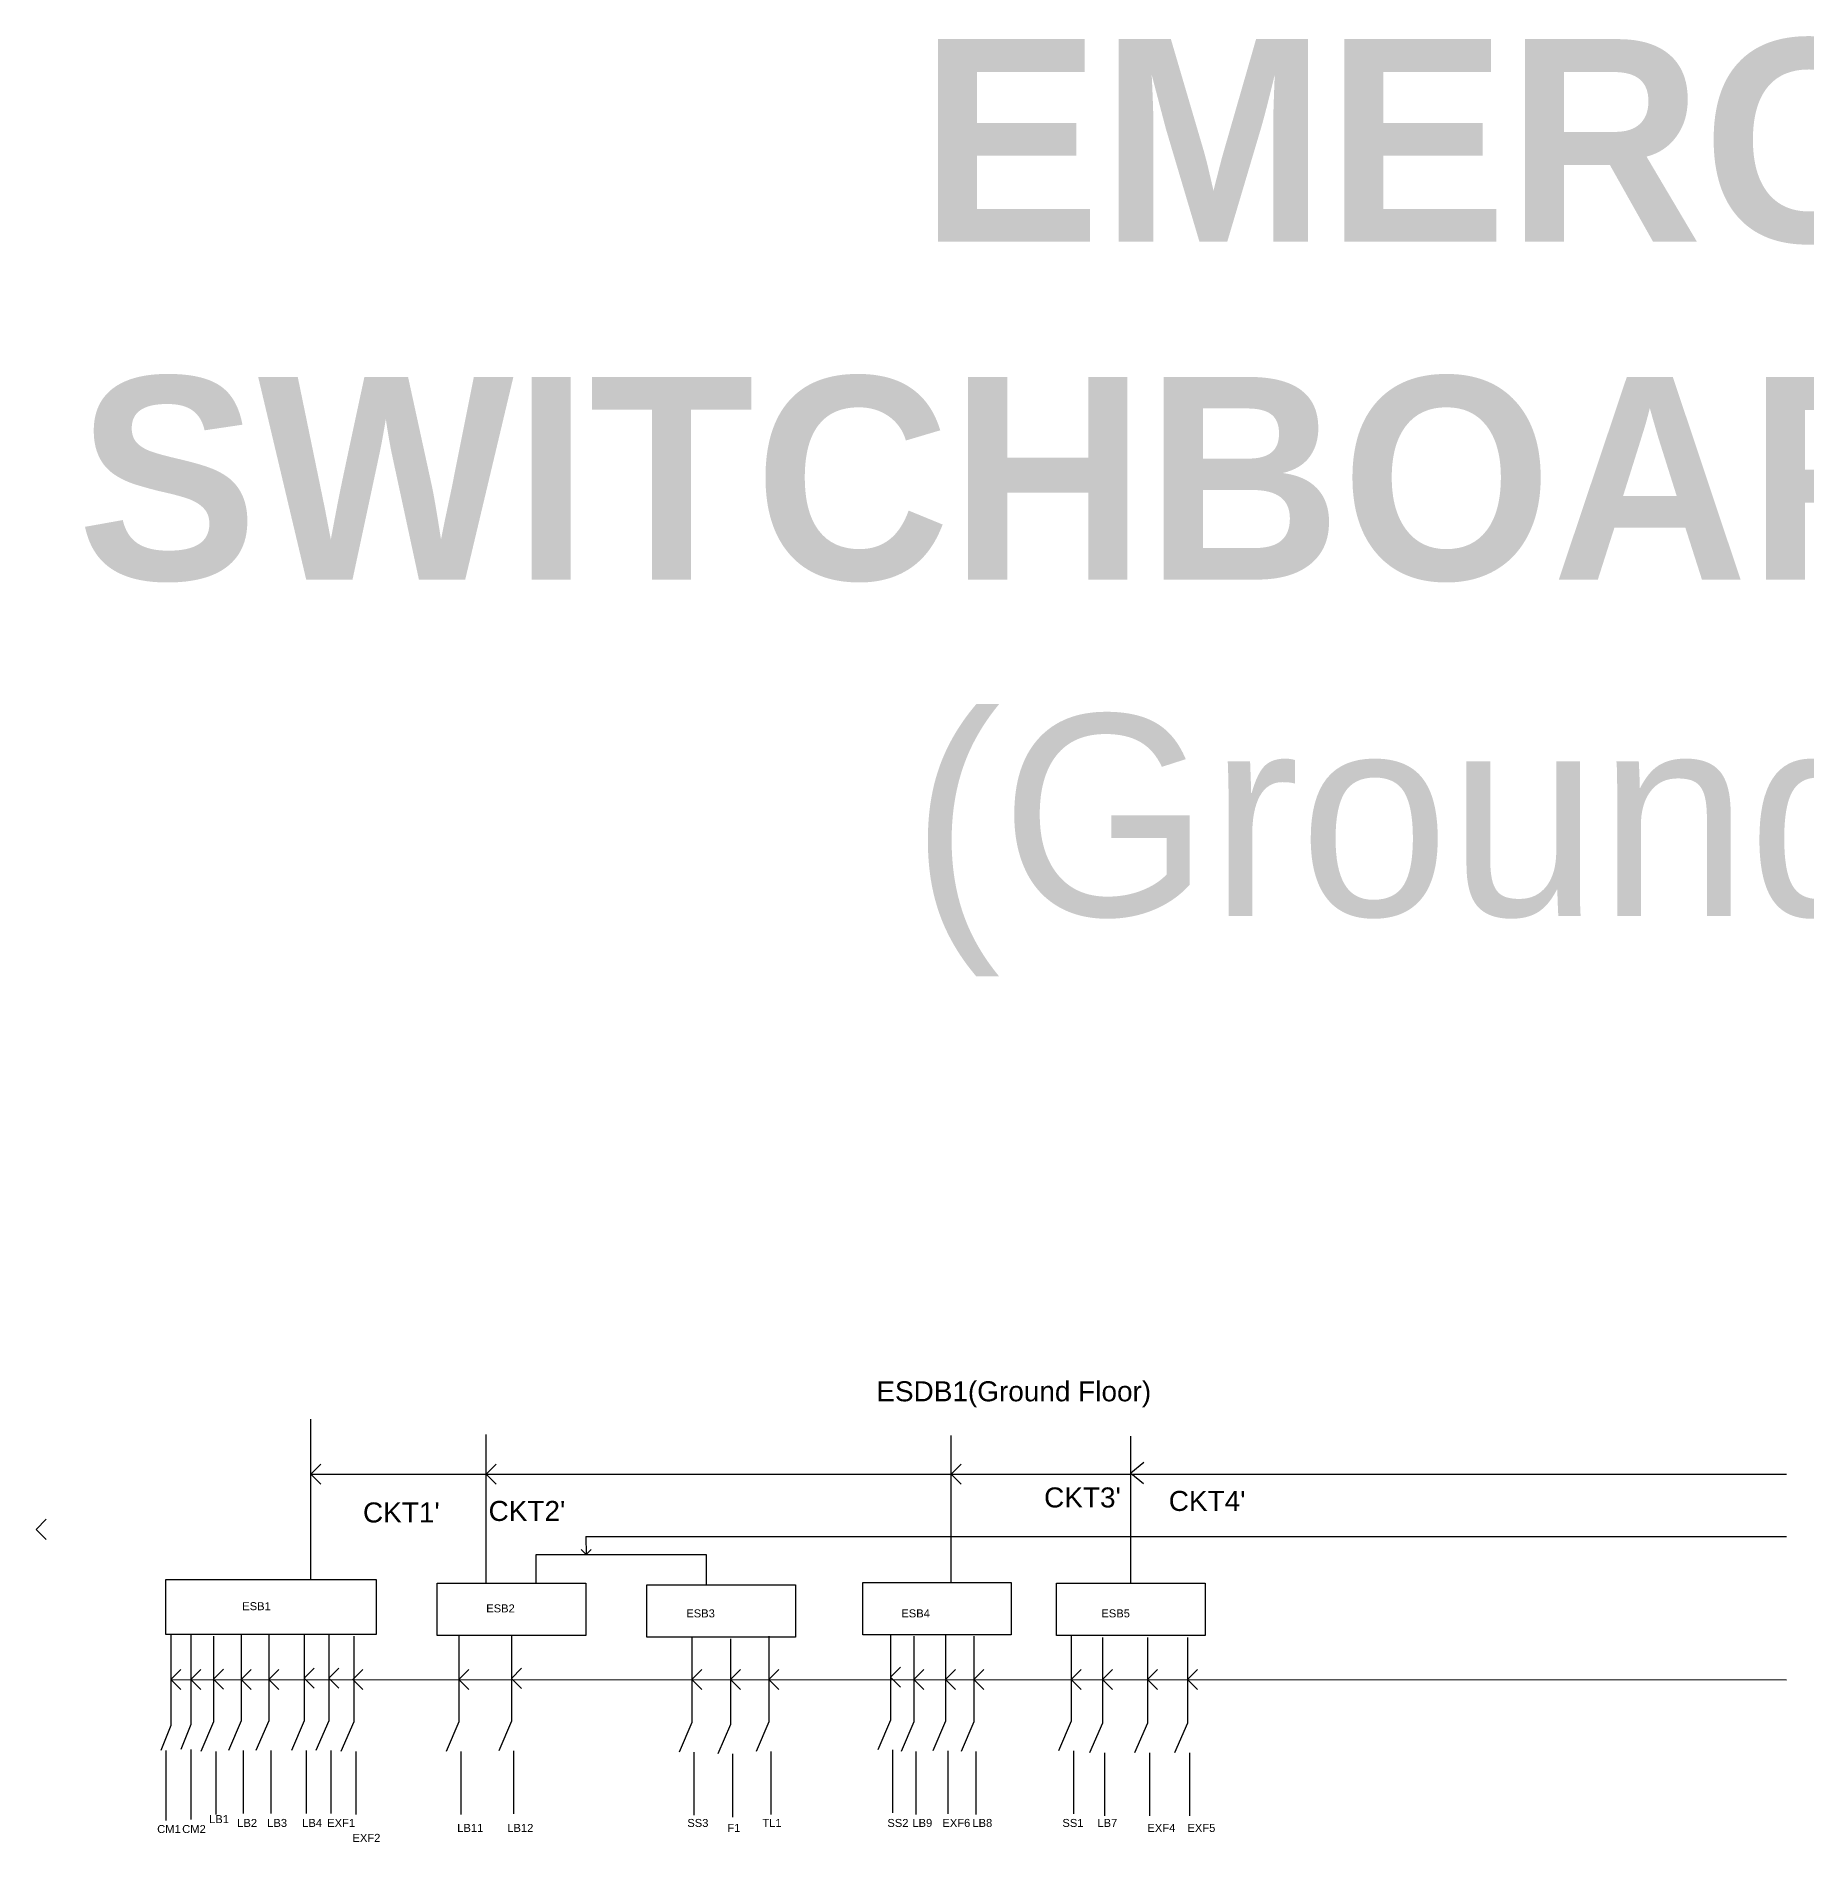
# Model space of a CAD drawing. Header units: inches. Extents: x -19236 to 2549, y 984 to 4513.
# Drawn here: x -18164.5 to -17987.5, y 3824.8 to 4005.2 of the extents above; entities that cross this region are included whole.
import ezdxf

# ---------------------------------------------------------------- set-up
doc = ezdxf.new("R2010")
doc.units = ezdxf.units.IN
doc.header["$LTSCALE"] = 20
doc.header["$MEASUREMENT"] = 0
doc.styles.get("Standard").update_dxf_attribs({"font": 'arial.ttf'})

# ---------------------------------------------------------------- blocks, each defined once
blk = doc.blocks.new('rakibhsl')
at = {"color": 7}
for q in [(1, 1), (1, -1)]:
    blk.add_line((0, 0), q, dxfattribs=at)

msp = doc.modelspace()

# ---------------------------------------------------------------- linework, layer by layer
at = {"color": 7}
for p, q in [((-18137.01879, 3850.99905), (-18137.01879, 3866.99905)), ((-18137.01879, 3861.49886), (-18136.01879, 3862.49886)), ((-18119.51879, 3861.49886), (-18118.51879, 3862.49886)), ((-18073.01879, 3861.49886), (-18072.01879, 3862.49886)), ((-18137.01879, 3861.49886), (-18136.01879, 3860.49886)), ((-18119.51879, 3861.49886), (-18118.51879, 3860.49886)), ((-18073.01879, 3861.49886), (-18072.01879, 3860.49886)), ((-18109.55631, 3855.26926), (-18109.51879, 3853.49886)), ((-18114.51879, 3850.6063), (-18114.51879, 3853.49886)), ((-18114.51879, 3853.49886), (-18097.51879, 3853.49886)), ((-18109.51879, 3853.49886), (-18110.01879, 3853.99886)), ((-18109.51879, 3853.49886), (-18109.01879, 3853.99886)), ((-18097.51879, 3853.49886), (-18097.51879, 3850.4416)), ((-18149.01879, 3845.49905), (-18149.01879, 3836.49905)), ((-18149.01879, 3836.49905), (-18150.01879, 3833.99905)), ((-18149.01879, 3833.99905), (-18149.01879, 3826.99905))]:
    msp.add_line(p, q, dxfattribs=at)
for p, q in [((-18119.51878, 3858.04387), (-18119.51878, 3865.48144)), ((-18073.0188, 3850.67606), (-18073.0188, 3865.38904)), ((-18055.0471, 3850.60377), (-18055.0471, 3865.31675)), ((-18053.7691, 3862.67027), (-18055.0471, 3861.60497)), ((-18137.01879, 3861.49886), (-17989.50001, 3861.49886)), ((-18055.0471, 3861.60497), (-18053.79539, 3860.59585)), ((-18119.51878, 3850.60629), (-18119.51878, 3858.04387)), ((-18109.55631, 3855.26926), (-17989.50001, 3855.26926)), ((-18151.01878, 3845.49905), (-18151.01878, 3836.39107)), ((-18146.74927, 3845.31791), (-18146.74927, 3836.75992)), ((-18143.99996, 3845.41847), (-18143.99996, 3836.86049)), ((-18141.24927, 3845.41847), (-18141.24927, 3836.86049)), ((-18137.69707, 3845.41847), (-18137.69707, 3836.86049)), ((-18135.24927, 3845.41847), (-18135.24927, 3836.86049)), ((-18132.74927, 3845.31791), (-18132.74927, 3836.75992)), ((-18122.24927, 3845.31791), (-18122.24927, 3836.75992)), ((-18116.98247, 3845.38646), (-18116.98247, 3836.82848)), ((-18098.95425, 3845.25784), (-18098.95425, 3836.69985)), ((-18095.09107, 3845.0649), (-18095.09107, 3836.50691)), ((-18091.24927, 3845.31791), (-18091.24927, 3836.75992)), ((-18079.08382, 3845.49329), (-18079.08382, 3836.9353)), ((-18076.74927, 3845.31791), (-18076.74927, 3836.75992)), ((-18073.57757, 3845.3775), (-18073.57757, 3836.81952)), ((-18070.74927, 3845.31791), (-18070.74927, 3836.75992)), ((-18061.01055, 3845.3883), (-18061.01055, 3836.83032)), ((-18057.90271, 3845.18501), (-18057.90271, 3836.62702)), ((-18053.40271, 3845.18501), (-18053.40271, 3836.62702)), ((-18049.40271, 3845.18501), (-18049.40271, 3836.62702)), ((-18151.0188, 3841.00002), (-17989.50001, 3840.94506)), ((-18151.01878, 3836.39107), (-18152.01878, 3833.89107)), ((-18146.74927, 3836.75992), (-18148.0188, 3833.80153)), ((-18143.99996, 3836.86049), (-18145.26949, 3833.90209)), ((-18141.24927, 3836.86049), (-18142.5188, 3833.90209)), ((-18137.69707, 3836.86049), (-18138.9666, 3833.90209)), ((-18135.24927, 3836.86049), (-18136.5188, 3833.90209)), ((-18132.74927, 3836.75992), (-18134.0188, 3833.80153)), ((-18122.24927, 3836.75992), (-18123.5188, 3833.80153)), ((-18116.98247, 3836.82848), (-18118.25199, 3833.87008)), ((-18098.95425, 3836.69985), (-18100.22378, 3833.74146)), ((-18095.09107, 3836.50691), (-18096.36059, 3833.54852)), ((-18091.24927, 3836.75992), (-18092.5188, 3833.80153)), ((-18079.08382, 3836.9353), (-18080.35334, 3833.9769)), ((-18076.74927, 3836.75992), (-18078.0188, 3833.80153)), ((-18073.57757, 3836.81952), (-18074.8471, 3833.86112)), ((-18070.74927, 3836.75992), (-18072.0188, 3833.80153)), ((-18061.01055, 3836.83032), (-18062.28008, 3833.87192)), ((-18057.90271, 3836.62702), (-18059.17224, 3833.66863)), ((-18053.40271, 3836.62702), (-18054.67224, 3833.66863)), ((-18049.40271, 3836.62702), (-18050.67224, 3833.66863)), ((-18151.51878, 3833.89107), (-18151.51878, 3826.89107)), ((-18146.53791, 3833.80153), (-18146.53791, 3830.07138)), ((-18143.7886, 3833.90209), (-18143.7886, 3830.17194)), ((-18141.03791, 3833.90209), (-18141.03791, 3830.17194)), ((-18137.48571, 3833.90209), (-18137.48571, 3830.17194)), ((-18135.03791, 3833.90209), (-18135.03791, 3830.17194)), ((-18132.53791, 3833.80153), (-18132.53791, 3830.07138)), ((-18122.03791, 3833.80153), (-18122.03791, 3830.07138)), ((-18116.77111, 3833.87008), (-18116.77111, 3830.13993)), ((-18098.74289, 3833.74146), (-18098.74289, 3830.01131)), ((-18094.87971, 3833.54852), (-18094.87971, 3829.81837)), ((-18091.03791, 3833.80153), (-18091.03791, 3830.07138)), ((-18078.87246, 3833.9769), (-18078.87246, 3830.24675)), ((-18076.53791, 3833.80153), (-18076.53791, 3830.07138)), ((-18073.36621, 3833.86112), (-18073.36621, 3830.13097)), ((-18070.53791, 3833.80153), (-18070.53791, 3830.07138)), ((-18060.79919, 3833.87192), (-18060.79919, 3830.14177)), ((-18057.69135, 3833.66863), (-18057.69135, 3829.93848)), ((-18053.19135, 3833.66863), (-18053.19135, 3829.93848)), ((-18049.19135, 3833.66863), (-18049.19135, 3829.93848)), ((-18146.53791, 3830.07138), (-18146.53791, 3827.49886)), ((-18143.7886, 3830.17194), (-18143.7886, 3827.59943)), ((-18141.03791, 3830.17194), (-18141.03791, 3827.59943)), ((-18137.48571, 3830.17194), (-18137.48571, 3827.59943)), ((-18135.03791, 3830.17194), (-18135.03791, 3827.59943)), ((-18132.53791, 3830.07138), (-18132.53791, 3827.49886)), ((-18122.03791, 3830.07138), (-18122.03791, 3827.49886)), ((-18116.77111, 3830.13993), (-18116.77111, 3827.56741)), ((-18098.74289, 3830.01131), (-18098.74289, 3827.43879)), ((-18091.03791, 3830.07138), (-18091.03791, 3827.49886)), ((-18078.87246, 3830.24675), (-18078.87246, 3827.67424)), ((-18076.53791, 3830.07138), (-18076.53791, 3827.49886)), ((-18073.36621, 3830.13097), (-18073.36621, 3827.55846)), ((-18070.53791, 3830.07138), (-18070.53791, 3827.49886)), ((-18060.79919, 3830.14177), (-18060.79919, 3827.56926)), ((-18057.69135, 3829.93848), (-18057.69135, 3827.36596)), ((-18053.19135, 3829.93848), (-18053.19135, 3827.36596)), ((-18049.19135, 3829.93848), (-18049.19135, 3827.36596)), ((-18094.87971, 3829.81837), (-18094.87971, 3827.24585))]:
    msp.add_line(p, q)
msp.add_lwpolyline([(-18151.51879, 3850.99905), (-18130.51879, 3850.99905), (-18130.51879, 3845.49905), (-18151.51879, 3845.49905)], close=True, dxfattribs=at)
for points in [[(-18124.40861, 3850.6063), (-18109.55633, 3850.6063), (-18109.55633, 3845.38646), (-18124.40861, 3845.38646)], [(-18103.44311, 3850.4416), (-18088.59083, 3850.4416), (-18088.59083, 3845.22177), (-18103.44311, 3845.22177)], [(-18081.86296, 3850.67606), (-18067.01069, 3850.67606), (-18067.01069, 3845.45623), (-18081.86296, 3845.45623)], [(-18062.47324, 3850.60377), (-18047.62096, 3850.60377), (-18047.62096, 3845.38394), (-18062.47324, 3845.38394)]]:
    msp.add_lwpolyline(points, close=True)

# ---------------------------------------------------------------- block references
for p in [(-18164.49999, 3856.00001), (-18151.0188, 3841.00002), (-18149.01879, 3840.99905), (-18146.74927, 3841.03892), (-18143.99999, 3841.00002), (-18141.24929, 3841.00003), (-18137.69707, 3841.13948), (-18135.24929, 3841.13948), (-18132.84185, 3840.9914), (-18122.24929, 3841.00002), (-18116.98249, 3841.10747), (-18098.95425, 3840.97884), (-18095.09109, 3841.00002), (-18091.24929, 3841.00002), (-18079.08382, 3841.21429), (-18076.74929, 3841.00002), (-18073.5776, 3841.00002), (-18070.74929, 3841.00002), (-18061.01058, 3841.00002), (-18057.90274, 3841.00002), (-18053.40274, 3841.00003), (-18049.40274, 3841.00003)]:
    msp.add_blockref('rakibhsl', p)

# ---------------------------------------------------------------- texts
at = {"linetype": 'Continuous', "lineweight": 13, "insert": (-17988.86543, 4004.94264), "char_height": 25.1265749, "width": 640.8678, "attachment_point": 2}
msp.add_mtext('{\\fAgency FB|b1|i0|c0|p34;\\H0.8061x;\\C43;\\c3649492;EMERGENCY\\PSWITCHBOARD DIAGRAM\\fAgency FB|b0|i0|c0|p34;\\H2.978x;\\C256;\\P\\H0.3333x;(Ground Floor)}', dxfattribs=at)
at = {"attachment_point": 1}
for s, insert, char_height, width in [('{\\C5;ESDB1(Ground Floor)}', (-18080.50216, 3870.79583), 2, 33.5188997), ("{\\C5;CKT2'}", (-18119.26364, 3858.83887), 2, 33.5188997), ("{\\C5;CKT3'}", (-18063.72612, 3860.18651), 2, 33.5188997), ("{\\C5;CKT4'}", (-18051.26364, 3859.83887), 2, 33.5188997), ("{\\C5;CKT1'}", (-18131.8215, 3858.6865), 2, 33.5188997), ('ESB1', (-18143.89578, 3848.72036), 0.8, 9.2119214), ('ESB2', (-18119.5, 3848.5), 0.8, 9.0503092), ('ESB3', (-18099.5, 3848), 0.8, 10.0442896), ('ESB4', (-18078, 3848), 0.8, 8.0890755), ('ESB5', (-18058, 3848), 0.8, 8.9989117), ('CM1', (-18152.39714, 3826.44599), 0.8, 7.5957951), ('CM2', (-18149.89714, 3826.44599), 0.8, 7.5957951), ('LB1', (-18147.20884, 3827.43799), 0.8, 7.5957951), ('LB2', (-18144.39717, 3827.05489), 0.8, 7.5957951), ('LB3', (-18141.39717, 3827.05489), 0.8, 7.5957951), ('LB4', (-18137.89717, 3827.05489), 0.8, 7.5957951), ('EXF1', (-18135.39717, 3827.05489), 0.8, 7.5957951), ('LB11', (-18122.39717, 3826.55489), 0.8, 7.5957951), ('LB12', (-18117.39717, 3826.55489), 0.8, 7.5957951), ('SS3', (-18099.39717, 3827.05489), 0.8, 7.5957951), ('F1', (-18095.39717, 3826.55489), 0.8, 7.5957951), ('TL1', (-18091.89717, 3827.05489), 0.8, 7.5957951), ('SS2', (-18079.39717, 3827.05489), 0.8, 7.5957951), ('LB9', (-18076.89717, 3827.05489), 0.8, 7.5957951), ('EXF6', (-18073.89717, 3827.05489), 0.8, 7.5957951), ('LB8', (-18070.89717, 3827.05489), 0.8, 7.5957951), ('SS1', (-18061.89717, 3827.05489), 0.8, 7.5957951), ('LB7', (-18058.39717, 3827.05489), 0.8, 7.5957951), ('EXF4', (-18053.39717, 3826.55489), 0.8, 7.5957951), ('EXF5', (-18049.39717, 3826.55489), 0.8, 7.5957951), ('EXF2', (-18132.87448, 3825.56134), 0.8, 7.5957951)]:
    msp.add_mtext(s, dxfattribs=dict(at, insert=insert, char_height=char_height, width=width))

doc.saveas('drawing.dxf')
